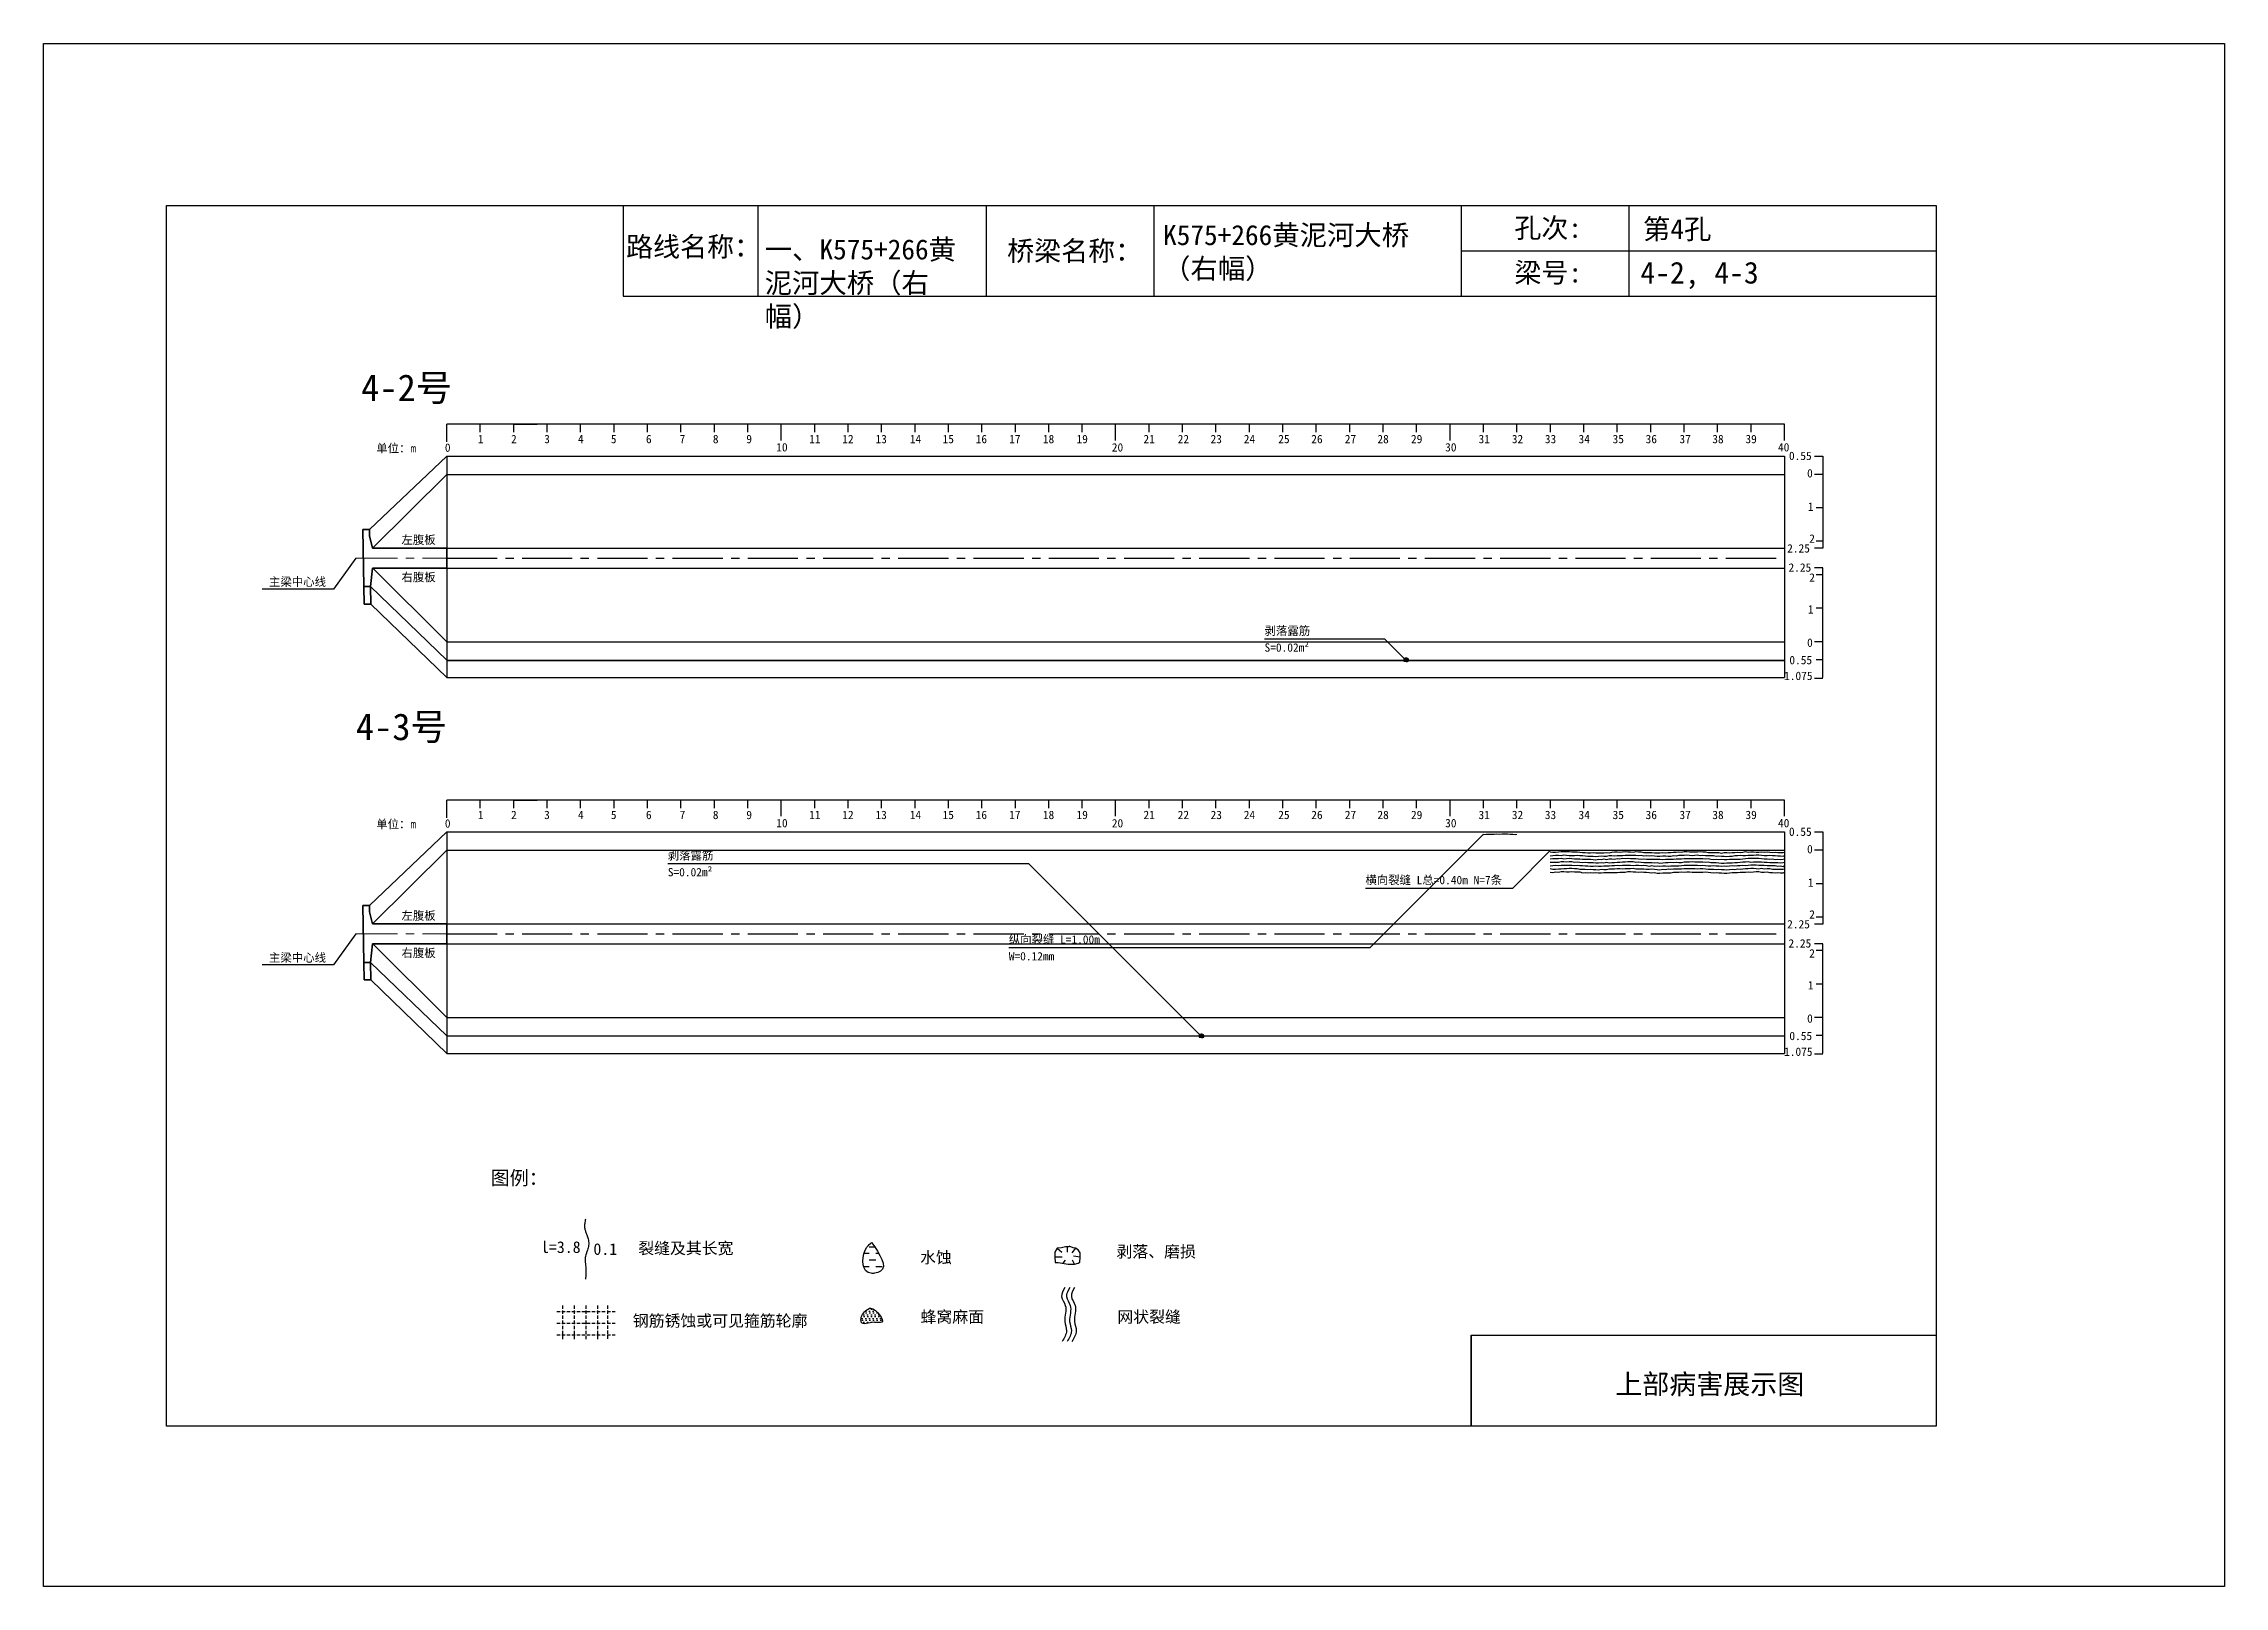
# Model space of a CAD drawing. Header units: millimetres. Extents: x -37 to 615, y -48 to 413.
import ezdxf

# ---------------------------------------------------------------- set-up
doc = ezdxf.new("R2010")
doc.units = ezdxf.units.MM
for name, pattern in [('CENTER', [2, 1.25, -0.25, 0.25, -0.25]), ('CENTER2', [1.125, 0.75, -0.125, 0.125, -0.125]), ('DASHED', [0.75, 0.5, -0.25])]:
    doc.linetypes.add(name, pattern=pattern)
for name, color, linetype in [('加固措施', 7, 'Continuous'), ('图层1', 7, 'Continuous'), ('病害', 5, 'Continuous'), ('轮廓', 3, 'Continuous')]:
    doc.layers.add(name, color=color, linetype=linetype)
doc.layers.add('虚线', color=7, linetype='Continuous', lineweight=30)
doc.styles.get("Standard").update_dxf_attribs({"font": ''})
doc.styles.add('汉字', font='')
doc.styles.get('Standard').set_extended_font_data('SimSun')
doc.styles.get('汉字').set_extended_font_data('SimSun')
pattern_1 = [(0, (-3997.7199, -288.9294), (0.55266586, 1.10533173), [0, -1.10533173])]
pattern_2 = [(0, (-6886.571, -700.7115), (0.55266586, 1.10533173), [0, -1.10533173])]
pattern_3 = [(0, (-3576.1421, -199.0757), (1.9895971, 1.9895971), [1.9895971, -1.9895971])]

# ---------------------------------------------------------------- blocks, each defined once
blk = doc.blocks.new('adfsd')
at = {"lineweight": -2, "ltscale": 0.5}
for p, q in [((1140.897, -3083.694), (1140.936, -3083.729)), ((1140.983, -3083.682), (1140.981, -3083.729)), ((1141.053, -3083.694), (1141.022, -3083.735)), ((1140.876, -3083.768), (1140.94, -3083.769)), ((1140.948, -3083.824), (1140.969, -3083.796)), ((1141.045, -3083.83), (1141.028, -3083.796)), ((1141.094, -3083.772), (1141.036, -3083.763))]:
    blk.add_line(p, q, dxfattribs=at)
blk.add_lwpolyline([(1141, -3083.682), (1140.967, -3083.682), (1140.934, -3083.69), (1140.897, -3083.694), (1140.876, -3083.727), (1140.876, -3083.768), (1140.88, -3083.818), (1140.905, -3083.818), (1140.991, -3083.83), (1141.045, -3083.83), (1141.078, -3083.822), (1141.09, -3083.814), (1141.094, -3083.772), (1141.094, -3083.735), (1141.078, -3083.707), (1141.053, -3083.694), (1141.033, -3083.69), (1141, -3083.678)], dxfattribs=at)
blk = doc.blocks.new('chi')
at = {"color": 0}
for p, q in [((1147.409, -3079.329), (1147.409, -3078.8)), ((1187.409, -3078.8), (1147.409, -3078.8)), ((1148.409, -3079.041), (1148.409, -3078.8)), ((1149.409, -3079.041), (1149.409, -3078.8)), ((1149.409, -3078.8), (1150.109, -3078.8)), ((1150.409, -3079.041), (1150.409, -3078.8)), ((1151.409, -3079.041), (1151.409, -3078.8)), ((1152.409, -3079.041), (1152.409, -3078.8)), ((1153.409, -3079.041), (1153.409, -3078.8)), ((1154.409, -3079.041), (1154.409, -3078.8)), ((1155.409, -3079.041), (1155.409, -3078.8)), ((1156.409, -3079.041), (1156.409, -3078.8)), ((1157.409, -3079.283), (1157.409, -3078.8)), ((1158.409, -3079.041), (1158.409, -3078.8)), ((1159.409, -3079.041), (1159.409, -3078.8)), ((1160.409, -3079.041), (1160.409, -3078.8)), ((1161.409, -3079.041), (1161.409, -3078.8)), ((1162.409, -3079.041), (1162.409, -3078.8)), ((1163.409, -3079.041), (1163.409, -3078.8)), ((1164.409, -3079.041), (1164.409, -3078.8)), ((1165.409, -3079.041), (1165.409, -3078.8)), ((1166.409, -3079.041), (1166.409, -3078.8)), ((1167.409, -3079.283), (1167.409, -3078.8)), ((1168.409, -3079.041), (1168.409, -3078.8)), ((1169.409, -3079.041), (1169.409, -3078.8)), ((1170.409, -3079.041), (1170.409, -3078.8)), ((1171.409, -3079.041), (1171.409, -3078.8)), ((1172.409, -3079.041), (1172.409, -3078.8)), ((1173.409, -3079.041), (1173.409, -3078.8)), ((1174.409, -3079.041), (1174.409, -3078.8)), ((1175.409, -3079.041), (1175.409, -3078.8)), ((1176.409, -3079.041), (1176.409, -3078.8)), ((1177.409, -3079.283), (1177.409, -3078.8)), ((1178.409, -3079.041), (1178.409, -3078.8)), ((1179.409, -3079.041), (1179.409, -3078.8)), ((1180.409, -3079.041), (1180.409, -3078.8)), ((1181.409, -3079.041), (1181.409, -3078.8)), ((1182.409, -3079.041), (1182.409, -3078.8)), ((1183.409, -3079.041), (1183.409, -3078.8)), ((1184.409, -3079.041), (1184.409, -3078.8)), ((1185.409, -3079.041), (1185.409, -3078.8)), ((1186.409, -3079.041), (1186.409, -3078.8)), ((1187.409, -3079.283), (1187.409, -3078.8))]:
    blk.add_line(p, q, dxfattribs=at)
for s, p in [('0', (1147.349, -3079.623)), ('1', (1148.339, -3079.368)), ('2', (1149.328, -3079.368)), ('3', (1150.319, -3079.368)), ('4', (1151.329, -3079.368)), ('5', (1152.313, -3079.368)), ('6', (1153.363, -3079.368)), ('7', (1154.37, -3079.368)), ('8', (1155.363, -3079.368)), ('9', (1156.363, -3079.368)), ('10', (1157.259, -3079.613)), ('11', (1158.242, -3079.368)), ('12', (1159.233, -3079.368)), ('13', (1160.227, -3079.368)), ('14', (1161.252, -3079.368)), ('15', (1162.233, -3079.368)), ('16', (1163.223, -3079.368)), ('17', (1164.224, -3079.368)), ('18', (1165.232, -3079.368)), ('19', (1166.238, -3079.368)), ('20', (1167.294, -3079.617)), ('21', (1168.24, -3079.368)), ('22', (1169.264, -3079.368)), ('23', (1170.247, -3079.368)), ('24', (1171.24, -3079.368)), ('25', (1172.271, -3079.368)), ('26', (1173.258, -3079.368)), ('27', (1174.261, -3079.368)), ('28', (1175.236, -3079.368)), ('29', (1176.24, -3079.368)), ('30', (1177.262, -3079.613)), ('31', (1178.261, -3079.368)), ('32', (1179.256, -3079.368)), ('33', (1180.243, -3079.368)), ('34', (1181.251, -3079.368)), ('35', (1182.269, -3079.368)), ('36', (1183.256, -3079.368)), ('37', (1184.269, -3079.368)), ('38', (1185.251, -3079.368)), ('39', (1186.242, -3079.368)), ('40', (1187.216, -3079.613))]:
    blk.add_text(s, height=0.25).set_placement(p)
blk = doc.blocks.new('kopp')
at = {"color": 0}
for p, q in [((1188.308, -3078.25), (1188.558, -3078.25)), ((1188.558, -3078.25), (1188.558, -3078.8)), ((1188.558, -3078.8), (1188.308, -3078.8)), ((1188.558, -3078.8), (1188.558, -3079.8)), ((1188.558, -3079.8), (1188.358, -3079.8)), ((1188.558, -3079.8), (1188.558, -3079.8)), ((1188.558, -3079.8), (1188.558, -3080.8)), ((1188.558, -3081.009), (1188.308, -3081.009)), ((1188.558, -3080.8), (1188.358, -3080.8)), ((1188.558, -3080.8), (1188.558, -3081.009)), ((1188.558, -3081.592), (1188.308, -3081.592)), ((1188.558, -3081.8), (1188.358, -3081.8)), ((1188.558, -3081.8), (1188.558, -3081.592)), ((1188.558, -3082.8), (1188.558, -3081.8)), ((1188.558, -3082.8), (1188.358, -3082.8)), ((1188.558, -3083.8), (1188.558, -3082.8)), ((1188.558, -3082.8), (1188.558, -3082.8)), ((1188.558, -3083.8), (1188.308, -3083.8)), ((1188.558, -3084.875), (1188.558, -3083.8)), ((1188.558, -3084.338), (1188.358, -3084.338)), ((1188.308, -3084.888), (1188.558, -3084.888))]:
    blk.add_line(p, q, dxfattribs=at)
for s, p in [('0.55', (1187.543, -3078.37)), ('0', (1188.086, -3078.891)), ('1', (1188.109, -3079.89)), ('2', (1188.15, -3080.842)), ('2.25', (1187.49, -3081.135)), ('2.25', (1187.53, -3081.708)), ('2', (1188.15, -3082.006)), ('1', (1188.109, -3082.959)), ('0', (1188.086, -3083.954)), ('0.55', (1187.556, -3084.474)), ('1.075', (1187.398, -3084.946))]:
    blk.add_text(s, height=0.25).set_placement(p)

msp = doc.modelspace()

# ---------------------------------------------------------------- hatches: boundary and pattern name
at = {"layer": '加固措施', "lineweight": -2}
h = msp.add_hatch(dxfattribs=at)
h.set_pattern_fill('DASH', color=256, scale=0.626645)
h.set_pattern_definition(pattern_3)
edge = h.paths.add_edge_path()
edge.add_spline(control_points=[(210.85, 54.88), (210.36, 54.45), (208.03, 52.39), (207.41, 44.9), (216.74, 46.23), (213.29, 51.3), (210.85, 54.88)], knot_values=[0, 0, 0, 0, 3.237042, 15.187225, 21.182779, 35.601669, 35.601669, 35.601669, 35.601669], degree=3, periodic=0)
h = msp.add_hatch(dxfattribs=at)
h.set_pattern_fill('DASH', color=256, scale=0.626645)
h.set_pattern_definition(pattern_3)
edge = h.paths.add_edge_path()
edge.add_spline(control_points=[(210.85, 54.88), (210.36, 54.45), (208.03, 52.39), (207.41, 44.9), (216.74, 46.23), (213.29, 51.3), (210.85, 54.88)], knot_values=[0, 0, 0, 0, 3.237042, 15.187225, 21.182779, 35.601669, 35.601669, 35.601669, 35.601669], degree=3, periodic=0)
h = msp.add_hatch(dxfattribs=at)
h.set_pattern_fill('DOTS', scale=0.696272)
h.set_pattern_definition(pattern_1)
edge = h.paths.add_edge_path()
edge.add_spline(control_points=[(210.19, 35.22), (209.15, 34.51), (207.68, 33.49), (207.52, 29.75), (211, 31.47), (215.72, 30.12), (212.21, 35.3), (210.31, 35.22), (210.19, 35.22)], knot_values=[0, 0, 0, 0, 5.205471, 7.397577, 12.944796, 16.169923, 23.88441, 24.400432, 24.400432, 24.400432, 24.400432], degree=3, periodic=0)
h = msp.add_hatch(dxfattribs=at)
h.set_pattern_fill('DOTS', scale=0.696272)
h.set_pattern_definition(pattern_1)
edge = h.paths.add_edge_path()
edge.add_spline(control_points=[(210.19, 35.22), (209.15, 34.51), (207.68, 33.49), (207.52, 29.75), (211, 31.47), (215.72, 30.12), (212.21, 35.3), (210.31, 35.22), (210.19, 35.22)], knot_values=[0, 0, 0, 0, 5.205471, 7.397577, 12.944796, 16.169923, 23.88441, 24.400432, 24.400432, 24.400432, 24.400432], degree=3, periodic=0)
at = {"layer": '病害', "lineweight": -2}
h = msp.add_hatch(dxfattribs=at)
h.set_pattern_fill('DOTS', color=4, scale=0.696272, style=0)
h.set_pattern_definition(pattern_2)
edge = h.paths.add_edge_path()
edge.add_spline(control_points=[(210.19, 35.22), (209.15, 34.51), (207.68, 33.49), (207.52, 29.75), (211, 31.47), (215.72, 30.12), (212.21, 35.3), (210.31, 35.22), (210.19, 35.22)], knot_values=[0, 0, 0, 0, 1.041094, 1.479515, 2.588959, 3.233985, 4.776882, 4.880086, 4.880086, 4.880086, 4.880086], degree=3, periodic=0)
h = msp.add_hatch(dxfattribs=at)
h.set_pattern_fill('DOTS', color=4, scale=0.696272, style=0)
h.set_pattern_definition(pattern_2)
edge = h.paths.add_edge_path()
edge.add_spline(control_points=[(210.19, 35.22), (209.15, 34.51), (207.68, 33.49), (207.52, 29.75), (211, 31.47), (215.72, 30.12), (212.21, 35.3), (210.31, 35.22), (210.19, 35.22)], knot_values=[0, 0, 0, 0, 1.041094, 1.479515, 2.588959, 3.233985, 4.776882, 4.880086, 4.880086, 4.880086, 4.880086], degree=3, periodic=0)

# ---------------------------------------------------------------- linework, layer by layer
at = {"color": 0, "linetype": 'ByBlock'}
for p, q in [((0, 364.85), (529.17, 364.85)), ((0, 0), (0, 364.85)), ((136.5, 364.85), (136.5, 337.72)), ((245.1, 364.85), (245.1, 337.72)), ((387.13, 364.85), (387.13, 337.72)), ((437.29, 364.79), (437.29, 337.66)), ((529.17, 364.85), (529.17, 0)), ((136.5, 337.72), (529.17, 337.72)), ((390.12, 0), (390.12, 27.12)), ((390.12, 27.12), (529.17, 27.12)), ((529.17, 0), (0, 0))]:
    msp.add_line(p, q, dxfattribs=at)
at = {"color": 0}
for p, q in [((60.65, 267.93), (83.82, 289.93)), ((83.82, 289.93), (83.82, 223.68)), ((83.82, 289.93), (483.82, 289.93)), ((483.82, 289.93), (483.82, 223.68)), ((61.57, 262.43), (83.82, 284.43)), ((83.82, 262.43), (483.82, 262.43)), ((483.82, 262.43), (483.82, 259.43)), ((56.57, 259.43), (49.96, 250.17)), ((61.64, 256.43), (83.82, 234.43)), ((83.82, 256.43), (483.82, 256.43)), ((49.96, 250.17), (28.63, 250.17)), ((60.99, 250.93), (83.82, 228.93)), ((61.09, 245.68), (83.82, 223.68)), ((83.82, 234.43), (483.82, 234.43)), ((83.82, 228.93), (483.82, 228.93)), ((83.82, 228.81), (483.82, 228.81)), ((83.82, 223.68), (483.82, 223.68)), ((60.65, 155.59), (83.82, 177.59)), ((83.82, 177.59), (83.82, 111.34)), ((83.82, 177.59), (483.82, 177.59)), ((483.82, 177.59), (483.82, 111.34)), ((61.57, 150.08), (83.82, 172.09)), ((83.82, 172.09), (483.82, 172.09)), ((83.82, 150.09), (483.82, 150.09)), ((483.82, 150.09), (483.82, 147.09)), ((56.57, 147.09), (49.96, 137.83)), ((61.64, 144.09), (83.82, 122.09)), ((83.82, 144.09), (483.82, 144.09)), ((49.96, 137.83), (28.63, 137.83)), ((60.99, 138.59), (83.82, 116.59)), ((61.09, 133.34), (83.82, 111.34)), ((83.82, 122.09), (483.82, 122.09)), ((83.82, 116.59), (483.82, 116.59)), ((83.82, 111.34), (483.82, 111.34))]:
    msp.add_line(p, q, dxfattribs=at)
msp.add_line((83.82, 284.43), (483.82, 284.43))
at = {"color": 1, "linetype": 'CENTER2', "ltscale": 20}
for p, q in [((83.82, 259.43), (483.82, 259.43)), ((83.82, 147.09), (483.82, 147.09))]:
    msp.add_line(p, q, dxfattribs=at)
at = {"color": 1, "linetype": 'DASHED'}
for p, q in [((370, 229.29), (371.39, 229.29)), ((370, 229.05), (371.39, 229.05)), ((370, 228.81), (371.39, 228.81)), ((370.35, 228.56), (370.35, 229.54)), ((370.7, 228.56), (370.7, 229.54)), ((371.05, 228.56), (371.05, 229.54)), ((308.8, 116.89), (310.19, 116.89)), ((308.8, 116.65), (310.19, 116.65)), ((308.8, 116.41), (310.19, 116.41)), ((309.15, 116.16), (309.15, 117.14)), ((309.5, 116.16), (309.5, 117.14)), ((309.85, 116.16), (309.85, 117.14))]:
    msp.add_line(p, q, dxfattribs=at)
at = {"color": 7}
for p, q in [((370, 228.96), (370.41, 228.95)), ((370.13, 229.43), (370.38, 229.21)), ((370.46, 228.6), (370.59, 228.78)), ((370.68, 229.51), (370.67, 229.21)), ((371.13, 229.43), (370.93, 229.17)), ((371.08, 228.56), (370.97, 228.78)), ((371.39, 228.93), (371.02, 228.99)), ((308.8, 116.56), (309.21, 116.55)), ((308.93, 117.03), (309.18, 116.81)), ((309.26, 116.2), (309.39, 116.38)), ((309.48, 117.11), (309.47, 116.81)), ((309.93, 117.03), (309.73, 116.77)), ((309.88, 116.16), (309.77, 116.38)), ((310.19, 116.53), (309.82, 116.59))]:
    msp.add_line(p, q, dxfattribs=at)
at = {"color": 1, "linetype": 'DASHED', "ltscale": 2}
for p, q in [((116.71, 34.25), (134.11, 34.25)), ((116.71, 34.25), (134.11, 34.25)), ((118.45, 35.99), (118.45, 25.55)), ((118.45, 35.99), (118.45, 25.55)), ((121.93, 35.99), (121.93, 25.55)), ((121.93, 35.99), (121.93, 25.55)), ((125.41, 35.99), (125.41, 25.55)), ((125.41, 35.99), (125.41, 25.55)), ((128.89, 35.99), (128.89, 25.55)), ((128.89, 35.99), (128.89, 25.55)), ((131.87, 36.02), (131.87, 25.57)), ((131.87, 36.02), (131.87, 25.57)), ((116.71, 30.77), (134.11, 30.77)), ((116.71, 30.77), (134.11, 30.77)), ((116.71, 27.29), (134.11, 27.29)), ((116.71, 27.29), (134.11, 27.29))]:
    msp.add_line(p, q, dxfattribs=at)
at = {"color": 3, "linetype": 'ByBlock'}
msp.add_lwpolyline([(-36.77, 413.19), (615.38, 413.19), (615.38, -47.93), (-36.77, -47.93)], close=True, dxfattribs=at)
at = {"color": 7}
for points in [[(370, 229.54), (364.34, 235.19), (328.34, 235.19)], [(370.79, 229.51), (370.58, 229.51), (370.37, 229.46), (370.13, 229.43), (370, 229.22), (370, 228.96), (370.03, 228.64), (370.18, 228.64), (370.74, 228.56), (371.08, 228.56), (371.29, 228.61), (371.37, 228.67), (371.39, 228.93), (371.39, 229.17), (371.29, 229.35), (371.13, 229.43), (371, 229.46), (370.79, 229.54)], [(393.8, 176.87), (359.86, 142.92), (251.86, 142.92)], [(393.8, 176.79), (394.6, 176.87), (395.4, 176.95), (396.2, 176.9), (397, 176.94), (397.8, 177.03), (398.6, 176.93), (399.4, 177.01), (400.2, 177.05), (401, 176.96), (401.8, 176.94), (402.6, 176.89), (403.4, 176.77), (403.8, 176.87)], [(413.8, 172), (402.49, 160.69), (358.49, 160.69)], [(413.8, 171.59), (414.6, 171.5), (415.4, 171.55), (416.2, 171.67), (417, 171.69), (417.8, 171.68), (418.6, 171.72), (419.4, 171.69), (420.2, 171.66), (421, 171.61), (421.8, 171.6), (422.6, 171.52), (423.4, 171.46), (424.2, 171.42), (425, 171.35), (425.8, 171.33), (426.6, 171.45), (427.4, 171.35), (428.2, 171.3), (429, 171.29), (429.8, 171.29), (430.6, 171.47), (431.4, 171.36), (432.2, 171.53), (433, 171.58), (433.8, 171.63), (434.6, 171.5), (435.4, 171.59), (436.2, 171.69), (437, 171.58), (437.8, 171.62), (438.6, 171.57), (439.4, 171.68), (440.2, 171.64), (441, 171.61), (441.8, 171.45), (442.6, 171.46), (443.4, 171.42), (444.2, 171.44), (445, 171.32), (445.8, 171.35), (446.6, 171.31), (447.4, 171.4), (448.2, 171.36), (449, 171.4), (449.8, 171.38), (450.6, 171.52), (451.4, 171.49), (452.2, 171.6), (453, 171.55), (453.8, 171.69), (454.6, 171.73), (455.4, 171.64), (456.2, 171.61), (457, 171.62), (457.8, 171.63), (458.6, 171.7), (459.4, 171.64), (460.2, 171.6), (461, 171.42), (461.8, 171.41), (462.6, 171.45), (463.4, 171.46), (464.2, 171.38), (465, 171.27), (465.8, 171.42), (466.6, 171.43), (467.4, 171.33), (468.2, 171.45), (469, 171.39), (469.8, 171.55), (470.6, 171.44), (471.4, 171.54), (472.2, 171.68), (473, 171.56), (473.8, 171.63), (474.6, 171.62), (475.4, 171.55), (476.2, 171.55), (477, 171.62), (477.8, 171.54), (478.6, 171.66), (479.4, 171.49), (480.2, 171.38), (481, 171.53), (481.8, 171.47), (482.6, 171.41), (483.4, 171.42), (483.8, 171.5)], [(413.8, 170.43), (414.6, 170.5), (415.4, 170.64), (416.2, 170.65), (417, 170.56), (417.8, 170.69), (418.6, 170.64), (419.4, 170.54), (420.2, 170.54), (421, 170.55), (421.8, 170.64), (422.6, 170.54), (423.4, 170.54), (424.2, 170.46), (425, 170.34), (425.8, 170.34), (426.6, 170.32), (427.4, 170.26), (428.2, 170.33), (429, 170.42), (429.8, 170.37), (430.6, 170.33), (431.4, 170.52), (432.2, 170.5), (433, 170.42), (433.8, 170.56), (434.6, 170.54), (435.4, 170.55), (436.2, 170.62), (437, 170.67), (437.8, 170.6), (438.6, 170.62), (439.4, 170.65), (440.2, 170.5), (441, 170.65), (441.8, 170.43), (442.6, 170.48), (443.4, 170.44), (444.2, 170.5), (445, 170.39), (445.8, 170.34), (446.6, 170.34), (447.4, 170.38), (448.2, 170.46), (449, 170.34), (449.8, 170.32), (450.6, 170.51), (451.4, 170.46), (452.2, 170.58), (453, 170.6), (453.8, 170.66), (454.6, 170.68), (455.4, 170.61), (456.2, 170.56), (457, 170.65), (457.8, 170.69), (458.6, 170.54), (459.4, 170.63), (460.2, 170.53), (461, 170.54), (461.8, 170.48), (462.6, 170.48), (463.4, 170.3), (464.2, 170.42), (465, 170.34), (465.8, 170.31), (466.6, 170.27), (467.4, 170.32), (468.2, 170.31), (469, 170.52), (469.8, 170.48), (470.6, 170.61), (471.4, 170.56), (472.2, 170.54), (473, 170.67), (473.8, 170.58), (474.6, 170.62), (475.4, 170.71), (476.2, 170.71), (477, 170.59), (477.8, 170.52), (478.6, 170.53), (479.4, 170.6), (480.2, 170.53), (481, 170.52), (481.8, 170.38), (482.6, 170.47), (483.4, 170.36), (483.8, 170.5)], [(413.8, 169.5), (414.6, 169.62), (415.4, 169.58), (416.2, 169.67), (417, 169.68), (417.8, 169.56), (418.6, 169.67), (419.4, 169.71), (420.2, 169.64), (421, 169.57), (421.8, 169.48), (422.6, 169.56), (423.4, 169.45), (424.2, 169.47), (425, 169.4), (425.8, 169.42), (426.6, 169.33), (427.4, 169.26), (428.2, 169.42), (429, 169.33), (429.8, 169.48), (430.6, 169.36), (431.4, 169.54), (432.2, 169.57), (433, 169.43), (433.8, 169.58), (434.6, 169.56), (435.4, 169.68), (436.2, 169.67), (437, 169.74), (437.8, 169.58), (438.6, 169.66), (439.4, 169.67), (440.2, 169.49), (441, 169.47), (441.8, 169.57), (442.6, 169.45), (443.4, 169.41), (444.2, 169.42), (445, 169.4), (445.8, 169.39), (446.6, 169.44), (447.4, 169.33), (448.2, 169.42), (449, 169.4), (449.8, 169.43), (450.6, 169.44), (451.4, 169.52), (452.2, 169.48), (453, 169.49), (453.8, 169.65), (454.6, 169.63), (455.4, 169.62), (456.2, 169.66), (457, 169.6), (457.8, 169.58), (458.6, 169.59), (459.4, 169.67), (460.2, 169.49), (461, 169.58), (461.8, 169.46), (462.6, 169.35), (463.4, 169.46), (464.2, 169.36), (465, 169.43), (465.8, 169.34), (466.6, 169.28), (467.4, 169.41), (468.2, 169.47), (469, 169.4), (469.8, 169.44), (470.6, 169.43), (471.4, 169.56), (472.2, 169.67), (473, 169.69), (473.8, 169.68), (474.6, 169.73), (475.4, 169.68), (476.2, 169.7), (477, 169.62), (477.8, 169.52), (478.6, 169.5), (479.4, 169.45), (480.2, 169.54), (481, 169.35), (481.8, 169.42), (482.6, 169.35), (483.4, 169.42), (483.8, 169.5)], [(308.8, 117.14), (257.89, 168.05), (149.89, 168.05)], [(413.8, 168.51), (414.6, 168.56), (415.4, 168.49), (416.2, 168.57), (417, 168.73), (417.8, 168.69), (418.6, 168.66), (419.4, 168.7), (420.2, 168.69), (421, 168.52), (421.8, 168.66), (422.6, 168.56), (423.4, 168.48), (424.2, 168.49), (425, 168.39), (425.8, 168.46), (426.6, 168.42), (427.4, 168.38), (428.2, 168.29), (429, 168.45), (429.8, 168.36), (430.6, 168.49), (431.4, 168.35), (432.2, 168.4), (433, 168.45), (433.8, 168.49), (434.6, 168.56), (435.4, 168.66), (436.2, 168.61), (437, 168.74), (437.8, 168.73), (438.6, 168.71), (439.4, 168.57), (440.2, 168.61), (441, 168.56), (441.8, 168.44), (442.6, 168.43), (443.4, 168.44), (444.2, 168.4), (445, 168.31), (445.8, 168.45), (446.6, 168.28), (447.4, 168.38), (448.2, 168.41), (449, 168.41), (449.8, 168.49), (450.6, 168.47), (451.4, 168.56), (452.2, 168.44), (453, 168.48), (453.8, 168.63), (454.6, 168.64), (455.4, 168.67), (456.2, 168.7), (457, 168.63), (457.8, 168.66), (458.6, 168.6), (459.4, 168.6), (460.2, 168.49), (461, 168.59), (461.8, 168.45), (462.6, 168.48), (463.4, 168.43), (464.2, 168.33), (465, 168.27), (465.8, 168.26), (466.6, 168.35), (467.4, 168.37), (468.2, 168.34), (469, 168.46), (469.8, 168.44), (470.6, 168.56), (471.4, 168.6), (472.2, 168.66), (473, 168.71), (473.8, 168.56), (474.6, 168.62), (475.4, 168.66), (476.2, 168.6), (477, 168.61), (477.8, 168.55), (478.6, 168.51), (479.4, 168.44), (480.2, 168.44), (481, 168.42), (481.8, 168.43), (482.6, 168.33), (483.4, 168.43), (483.8, 168.5)], [(413.8, 167.43), (414.6, 167.51), (415.4, 167.59), (416.2, 167.57), (417, 167.68), (417.8, 167.65), (418.6, 167.65), (419.4, 167.64), (420.2, 167.59), (421, 167.51), (421.8, 167.66), (422.6, 167.53), (423.4, 167.58), (424.2, 167.4), (425, 167.39), (425.8, 167.3), (426.6, 167.36), (427.4, 167.43), (428.2, 167.38), (429, 167.35), (429.8, 167.39), (430.6, 167.47), (431.4, 167.43), (432.2, 167.55), (433, 167.56), (433.8, 167.61), (434.6, 167.56), (435.4, 167.6), (436.2, 167.65), (437, 167.59), (437.8, 167.66), (438.6, 167.55), (439.4, 167.62), (440.2, 167.64), (441, 167.51), (441.8, 167.61), (442.6, 167.51), (443.4, 167.36), (444.2, 167.5), (445, 167.35), (445.8, 167.42), (446.6, 167.32), (447.4, 167.44), (448.2, 167.42), (449, 167.33), (449.8, 167.42), (450.6, 167.46), (451.4, 167.4), (452.2, 167.46), (453, 167.54), (453.8, 167.6), (454.6, 167.62), (455.4, 167.67), (456.2, 167.65), (457, 167.61), (457.8, 167.65), (458.6, 167.54), (459.4, 167.67), (460.2, 167.58), (461, 167.46), (461.8, 167.42), (462.6, 167.49), (463.4, 167.4), (464.2, 167.41), (465, 167.31), (465.8, 167.41), (466.6, 167.33), (467.4, 167.41), (468.2, 167.5), (469, 167.45), (469.8, 167.53), (470.6, 167.56), (471.4, 167.59), (472.2, 167.49), (473, 167.61), (473.8, 167.73), (474.6, 167.7), (475.4, 167.7), (476.2, 167.65), (477, 167.66), (477.8, 167.61), (478.6, 167.49), (479.4, 167.54), (480.2, 167.5), (481, 167.51), (481.8, 167.34), (482.6, 167.41), (483.4, 167.27), (483.8, 167.5)], [(413.8, 166.59), (414.6, 166.46), (415.4, 166.48), (416.2, 166.57), (417, 166.56), (417.8, 166.68), (418.6, 166.63), (419.4, 166.7), (420.2, 166.71), (421, 166.68), (421.8, 166.62), (422.6, 166.44), (423.4, 166.42), (424.2, 166.39), (425, 166.38), (425.8, 166.42), (426.6, 166.37), (427.4, 166.32), (428.2, 166.29), (429, 166.44), (429.8, 166.35), (430.6, 166.38), (431.4, 166.49), (432.2, 166.52), (433, 166.55), (433.8, 166.59), (434.6, 166.61), (435.4, 166.56), (436.2, 166.59), (437, 166.66), (437.8, 166.59), (438.6, 166.73), (439.4, 166.58), (440.2, 166.55), (441, 166.49), (441.8, 166.55), (442.6, 166.44), (443.4, 166.41), (444.2, 166.49), (445, 166.43), (445.8, 166.31), (446.6, 166.27), (447.4, 166.39), (448.2, 166.34), (449, 166.49), (449.8, 166.48), (450.6, 166.55), (451.4, 166.56), (452.2, 166.49), (453, 166.53), (453.8, 166.65), (454.6, 166.6), (455.4, 166.63), (456.2, 166.6), (457, 166.64), (457.8, 166.57), (458.6, 166.61), (459.4, 166.66), (460.2, 166.58), (461, 166.42), (461.8, 166.48), (462.6, 166.44), (463.4, 166.34), (464.2, 166.4), (465, 166.36), (465.8, 166.38), (466.6, 166.27), (467.4, 166.36), (468.2, 166.44), (469, 166.35), (469.8, 166.53), (470.6, 166.41), (471.4, 166.56), (472.2, 166.67), (473, 166.6), (473.8, 166.72), (474.6, 166.72), (475.4, 166.64), (476.2, 166.58), (477, 166.71), (477.8, 166.56), (478.6, 166.59), (479.4, 166.6), (480.2, 166.4), (481, 166.46), (481.8, 166.41), (482.6, 166.42), (483.4, 166.45), (483.8, 166.5)], [(413.8, 165.58), (414.6, 165.47), (415.4, 165.65), (416.2, 165.54), (417, 165.72), (417.8, 165.75), (418.6, 165.63), (419.4, 165.64), (420.2, 165.71), (421, 165.69), (421.8, 165.65), (422.6, 165.61), (423.4, 165.39), (424.2, 165.47), (425, 165.34), (425.8, 165.48), (426.6, 165.32), (427.4, 165.45), (428.2, 165.36), (429, 165.36), (429.8, 165.47), (430.6, 165.48), (431.4, 165.43), (432.2, 165.42), (433, 165.44), (433.8, 165.49), (434.6, 165.58), (435.4, 165.57), (436.2, 165.58), (437, 165.7), (437.8, 165.71), (438.6, 165.65), (439.4, 165.67), (440.2, 165.52), (441, 165.62), (441.8, 165.59), (442.6, 165.54), (443.4, 165.44), (444.2, 165.32), (445, 165.41), (445.8, 165.29), (446.6, 165.28), (447.4, 165.32), (448.2, 165.32), (449, 165.34), (449.8, 165.37), (450.6, 165.51), (451.4, 165.59), (452.2, 165.5), (453, 165.62), (453.8, 165.51), (454.6, 165.66), (455.4, 165.68), (456.2, 165.56), (457, 165.57), (457.8, 165.59), (458.6, 165.59), (459.4, 165.57), (460.2, 165.61), (461, 165.54), (461.8, 165.42), (462.6, 165.34), (463.4, 165.47), (464.2, 165.33), (465, 165.38), (465.8, 165.29), (466.6, 165.28), (467.4, 165.31), (468.2, 165.45), (469, 165.46), (469.8, 165.46), (470.6, 165.52), (471.4, 165.55), (472.2, 165.59), (473, 165.65), (473.8, 165.58), (474.6, 165.6), (475.4, 165.7), (476.2, 165.71), (477, 165.54), (477.8, 165.58), (478.6, 165.6), (479.4, 165.43), (480.2, 165.49), (481, 165.35), (481.8, 165.42), (482.6, 165.38), (483.4, 165.37), (483.8, 165.5)], [(309.59, 117.11), (309.38, 117.11), (309.17, 117.06), (308.93, 117.03), (308.8, 116.82), (308.8, 116.56), (308.83, 116.24), (308.98, 116.24), (309.54, 116.16), (309.88, 116.16), (310.09, 116.21), (310.17, 116.27), (310.19, 116.53), (310.19, 116.77), (310.09, 116.95), (309.93, 117.03), (309.8, 117.06), (309.59, 117.14)]]:
    msp.add_lwpolyline(points, dxfattribs=at)
for points in [[(268.59, 41.36), (268.08, 40.47), (267.03, 38.67), (269.71, 35.55), (267.97, 31.9), (269.63, 28.26), (268.46, 26.35), (267.82, 25.31)], [(268.59, 41.36), (268.08, 40.47), (267.03, 38.67), (269.71, 35.55), (267.97, 31.9), (269.63, 28.26), (268.46, 26.35), (267.82, 25.31)], [(270.07, 41.36), (269.55, 40.47), (268.51, 38.67), (271.18, 35.55), (269.44, 31.9), (271.1, 28.26), (269.94, 26.35), (269.3, 25.31)], [(270.07, 41.36), (269.55, 40.47), (268.51, 38.67), (271.18, 35.55), (269.44, 31.9), (271.1, 28.26), (269.94, 26.35), (269.3, 25.31)], [(271.52, 41.36), (271, 40.47), (269.96, 38.67), (272.63, 35.55), (270.89, 31.9), (272.55, 28.26), (271.39, 26.35), (270.75, 25.31)], [(271.52, 41.36), (271, 40.47), (269.96, 38.67), (272.63, 35.55), (270.89, 31.9), (272.55, 28.26), (271.39, 26.35), (270.75, 25.31)]]:
    msp.add_open_spline(points, degree=3, knots=[0, 0, 0, 0, 2.808133, 5.677796, 10.461234, 13.324406, 16.732801, 16.732801, 16.732801, 16.732801])
at = {"lineweight": -2}
msp.add_open_spline([(210.19, 35.22), (209.15, 34.51), (207.68, 33.49), (207.52, 29.75), (211, 31.47), (215.72, 30.12), (212.21, 35.3), (210.31, 35.22), (210.19, 35.22)], degree=3, knots=[0, 0, 0, 0, 3.624423, 5.150725, 9.013098, 11.258664, 16.630045, 16.989336, 16.989336, 16.989336, 16.989336], dxfattribs=at)
msp.add_open_spline([(210.19, 35.22), (209.15, 34.51), (207.68, 33.49), (207.52, 29.75), (211, 31.47), (215.72, 30.12), (212.21, 35.3), (210.31, 35.22), (210.19, 35.22)], degree=3, knots=[0, 0, 0, 0, 3.624423, 5.150725, 9.013098, 11.258664, 16.630045, 16.989336, 16.989336, 16.989336, 16.989336], dxfattribs=at)
at = {"layer": '加固措施', "lineweight": -2}
msp.add_open_spline([(210.85, 54.88), (210.36, 54.45), (208.03, 52.39), (207.41, 44.9), (216.74, 46.23), (213.29, 51.3), (210.85, 54.88)], degree=3, knots=[0, 0, 0, 0, 2.028466, 9.51698, 13.274057, 22.309569, 22.309569, 22.309569, 22.309569], dxfattribs=at)
msp.add_open_spline([(210.85, 54.88), (210.36, 54.45), (208.03, 52.39), (207.41, 44.9), (216.74, 46.23), (213.29, 51.3), (210.85, 54.88)], degree=3, knots=[0, 0, 0, 0, 2.028466, 9.51698, 13.274057, 22.309569, 22.309569, 22.309569, 22.309569], dxfattribs=at)
at = {"layer": '图层1', "lineweight": -2}
msp.add_open_spline([(125.25, 61.82), (125.22, 61.61), (125.18, 61.39), (125.07, 60.75), (125.02, 60.35), (124.99, 59.78), (125, 59.6), (125.02, 59.31), (125.03, 59.21), (125.06, 59), (125.09, 58.89), (125.19, 58.51), (125.29, 58.21), (125.54, 57.57), (125.69, 57.22), (125.96, 56.46), (126.09, 56.04), (126.21, 55.34), (126.24, 55.06), (126.25, 54.51), (126.23, 54.25), (126.16, 53.74), (126.11, 53.5), (126, 53.03), (125.93, 52.81), (125.76, 52.25), (125.64, 51.93), (125.45, 51.33), (125.36, 51.04), (125.27, 50.66), (125.24, 50.54), (125.21, 50.32), (125.2, 50.23), (125.18, 50.03), (125.17, 49.92), (125.17, 49.54), (125.18, 49.25), (125.23, 48.62), (125.27, 48.29), (125.33, 47.7), (125.35, 47.46), (125.38, 47), (125.39, 46.78), (125.4, 46.36), (125.4, 46.16), (125.39, 45.54), (125.37, 45.14), (125.32, 44.45), (125.3, 44.15), (125.27, 43.85)], degree=3, knots=[0, 0, 0, 0, 0.93103, 0.93103, 2.904338, 2.904338, 3.933552, 3.933552, 4.598026, 4.598026, 5.2625, 5.2625, 6.799065, 6.799065, 8.335629, 8.335629, 9.872194, 9.872194, 10.744529, 10.744529, 11.616864, 11.616864, 12.4892, 12.4892, 13.361535, 13.361535, 14.755665, 14.755665, 16.149795, 16.149795, 16.835641, 16.835641, 17.410365, 17.410365, 17.98509, 17.98509, 19.45733, 19.45733, 20.929571, 20.929571, 21.910052, 21.910052, 22.722819, 22.722819, 23.535585, 23.535585, 25.161117, 25.161117, 26.428502, 26.428502, 26.428502, 26.428502], dxfattribs=at)
msp.add_open_spline([(125.25, 61.82), (125.22, 61.61), (125.18, 61.39), (125.07, 60.75), (125.02, 60.35), (124.99, 59.78), (125, 59.6), (125.02, 59.31), (125.03, 59.21), (125.06, 59), (125.09, 58.89), (125.19, 58.51), (125.29, 58.21), (125.54, 57.57), (125.69, 57.22), (125.96, 56.46), (126.09, 56.04), (126.21, 55.34), (126.24, 55.06), (126.25, 54.51), (126.23, 54.25), (126.16, 53.74), (126.11, 53.5), (126, 53.03), (125.93, 52.81), (125.76, 52.25), (125.64, 51.93), (125.45, 51.33), (125.36, 51.04), (125.27, 50.66), (125.24, 50.54), (125.21, 50.32), (125.2, 50.23), (125.18, 50.03), (125.17, 49.92), (125.17, 49.54), (125.18, 49.25), (125.23, 48.62), (125.27, 48.29), (125.33, 47.7), (125.35, 47.46), (125.38, 47), (125.39, 46.78), (125.4, 46.36), (125.4, 46.16), (125.39, 45.54), (125.37, 45.14), (125.32, 44.45), (125.3, 44.15), (125.27, 43.85)], degree=3, knots=[0, 0, 0, 0, 0.93103, 0.93103, 2.904338, 2.904338, 3.933552, 3.933552, 4.598026, 4.598026, 5.2625, 5.2625, 6.799065, 6.799065, 8.335629, 8.335629, 9.872194, 9.872194, 10.744529, 10.744529, 11.616864, 11.616864, 12.4892, 12.4892, 13.361535, 13.361535, 14.755665, 14.755665, 16.149795, 16.149795, 16.835641, 16.835641, 17.410365, 17.410365, 17.98509, 17.98509, 19.45733, 19.45733, 20.929571, 20.929571, 21.910052, 21.910052, 22.722819, 22.722819, 23.535585, 23.535585, 25.161117, 25.161117, 26.428502, 26.428502, 26.428502, 26.428502], dxfattribs=at)
at = {"layer": '病害', "color": 5}
for p, q in [((136.5, 364.85), (136.5, 337.72)), ((245.1, 364.85), (245.1, 337.72)), ((387.13, 364.85), (387.13, 337.72)), ((529.17, 364.85), (529.17, 337.72)), ((136.5, 337.72), (386.58, 337.72)), ((386.58, 337.72), (529.17, 337.72)), ((390.12, 27.12), (529.17, 27.12)), ((390.12, 27.12), (390.12, 0)), ((529.17, 27.12), (529.17, 0))]:
    msp.add_line(p, q, dxfattribs=at)
at = {"layer": '病害', "color": 0}
for p, q in [((176.83, 364.85), (176.83, 337.72)), ((295.25, 364.85), (295.25, 337.72)), ((387.14, 351.23), (529.17, 351.23))]:
    msp.add_line(p, q, dxfattribs=at)
at = {"layer": '虚线', "linetype": 'CENTER', "lineweight": 18, "ltscale": 10}
for p, q in [((56.57, 259.43), (83.82, 259.43)), ((56.57, 147.09), (83.82, 147.09))]:
    msp.add_line(p, q, dxfattribs=at)
at = {"layer": '轮廓', "color": 5, "lineweight": 35}
for p, q in [((58.99, 250.93), (58.65, 267.93)), ((58.65, 267.93), (60.65, 267.93)), ((60.69, 266.05), (60.65, 267.93)), ((61.57, 262.43), (60.69, 266.05)), ((83.82, 262.43), (61.57, 262.43)), ((83.82, 256.43), (83.82, 262.43)), ((60.99, 250.93), (61.63, 256.43)), ((83.82, 256.43), (61.63, 256.43)), ((58.99, 250.93), (60.99, 250.93)), ((59.09, 245.68), (58.99, 250.93)), ((61.09, 245.68), (60.99, 250.93)), ((59.09, 245.68), (61.09, 245.68)), ((58.99, 138.59), (58.65, 155.59)), ((58.65, 155.59), (60.65, 155.59)), ((60.69, 153.71), (60.65, 155.59)), ((61.57, 150.08), (60.69, 153.71)), ((83.82, 150.08), (61.57, 150.08)), ((83.82, 144.08), (83.82, 150.08)), ((60.99, 138.59), (61.63, 144.09)), ((83.82, 144.09), (61.63, 144.09)), ((58.99, 138.59), (60.99, 138.59)), ((59.09, 133.34), (58.99, 138.59)), ((61.09, 133.34), (60.99, 138.59)), ((59.09, 133.34), (61.09, 133.34))]:
    msp.add_line(p, q, dxfattribs=at)

# ---------------------------------------------------------------- block references
at = {"color": 0}
for name, p, xscale, yscale, zscale in [('chi', (-11390.27, 31087.43), 9.999999999994273, 9.999999999994273, 9.999999999994273), ('kopp', (-11390.27, 31072.43), 9.999999999994273, 9.999999999994273, 9.999999999994273), ('chi', (-11390.27, 30975.09), 9.999999999994273, 9.999999999994273, 9.999999999994273), ('kopp', (-11390.27, 30960.09), 9.999999999994273, 9.999999999994273, 9.999999999994273), ('adfsd', (-39452.38, 107407.64), 34.81359766870787, 34.81359766870787, 34.81359766870787), ('adfsd', (-39452.38, 107407.64), 34.81359766870787, 34.81359766870787, 34.81359766870787)]:
    msp.add_blockref(name, p, dxfattribs=dict(at, xscale=xscale, yscale=yscale, zscale=zscale))

# ---------------------------------------------------------------- texts
for s, p in [('单位：m', (62.7, 290.99)), ('左腹板', (70.24, 263.64)), ('右腹板', (70.24, 252.47)), ('主梁中心线', (30.63, 251.08)), ('单位：m', (62.7, 178.65)), ('左腹板', (70.24, 151.3)), ('主梁中心线', (30.63, 138.73)), ('右腹板', (70.24, 140.13))]:
    msp.add_text(s, height=2.5).set_placement(p)
at = {"color": 7}
for s, p in [('剥落露筋', (328.34, 236.44)), ('S=0.02m²', (328.34, 231.44)), ('剥落露筋', (149.89, 169.3)), ('S=0.02m²', (149.89, 164.3)), ('横向裂缝 L总=0.40m N=7条', (358.49, 161.94)), ('纵向裂缝 L=1.00m', (251.86, 144.17)), ('W=0.12mm', (251.86, 139.17))]:
    msp.add_text(s, height=2.5, dxfattribs=at).set_placement(p)
at = {"linetype": 'ByBlock', "attachment_point": 1, "style": '汉字'}
for s, insert, char_height, width in [('K575+266黄泥河大桥（右幅）', (298, 358.97), 6, 87.5474), ('{\\C0;第4孔}', (441.52, 360.78), 6, 77.4135), ('{\\C0;一、K575+266黄泥河大桥（右幅）}', (178.87, 354.68), 6, 62.8604), ('{\\C0;4-2, 4-3}', (440.75, 347.98), 6.5, 84.1186), ('{\\C0;4-2号}', (58.2, 314.34), 8, 49.3496), ('{\\C0;4-3号}', (56.63, 213.01), 8, 49.3496)]:
    msp.add_mtext(s, dxfattribs=dict(at, insert=insert, char_height=char_height, width=width))
at = {"layer": '图层1', "style": '汉字'}
for s, p in [('孔次:', (403.05, 355.16)), ('路线名称：', (137.42, 349.54)), ('桥梁名称：', (251.38, 348.29)), ('梁号:', (403.08, 341.8)), ('上部病害展示图', (433.23, 9.56))]:
    msp.add_text(s, height=5.918, dxfattribs=at).set_placement(p)
at = {"layer": '图层1', "lineweight": -2, "attachment_point": 1}
for s, insert, char_height in [('图例：', (96.91, 76.23), 4.178), ('图例：', (96.91, 76.23), 4.178), ('l=3.8', (111.98, 55.21), 3.481), ('l=3.8', (111.98, 55.21), 3.481), ('0.1', (127.65, 54.63), 3.481), ('0.1', (127.65, 54.63), 3.481), ('裂缝及其长宽', (141.05, 54.88), 3.481), ('裂缝及其长宽', (141.05, 54.88), 3.481), ('水蚀', (225.33, 52.14), 3.481), ('水蚀', (225.33, 52.14), 3.481), ('剥落、磨损', (284.06, 53.89), 3.481), ('剥落、磨损', (284.06, 53.89), 3.481), ('钢筋锈蚀或可见箍筋轮廓', (139.42, 33.21), 3.4814), ('钢筋锈蚀或可见箍筋轮廓', (139.42, 33.21), 3.4814), ('蜂窝麻面', (225.48, 34.38), 3.481), ('蜂窝麻面', (225.48, 34.38), 3.481), ('网状裂缝', (284.32, 34.39), 3.481), ('网状裂缝', (284.32, 34.39), 3.481)]:
    msp.add_mtext(s, dxfattribs=dict(at, insert=insert, char_height=char_height))

doc.saveas('drawing.dxf')
